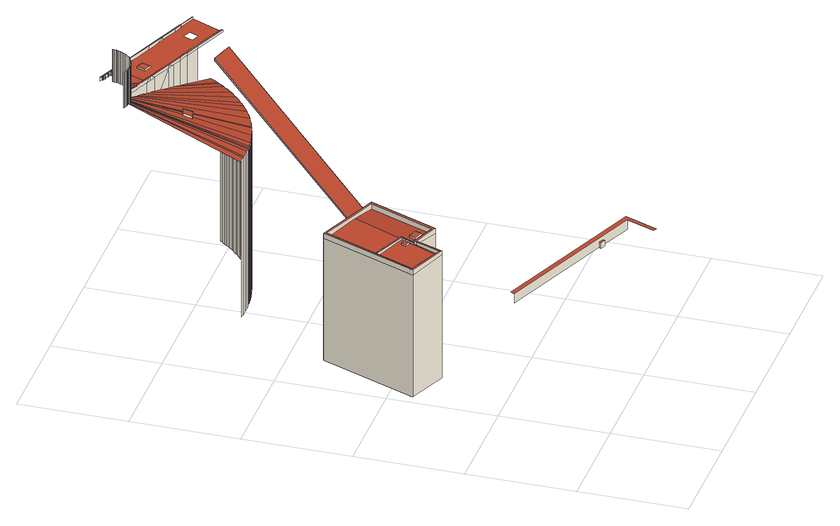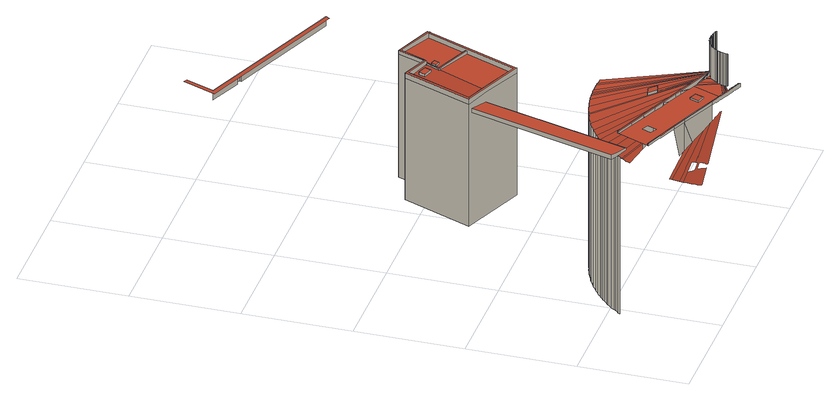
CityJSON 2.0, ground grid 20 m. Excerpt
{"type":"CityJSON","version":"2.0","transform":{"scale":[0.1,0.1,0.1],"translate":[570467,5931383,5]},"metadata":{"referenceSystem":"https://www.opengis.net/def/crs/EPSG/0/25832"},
"CityObjects":{
"building1":{"type":"Building","attributes":{"Grundfläche 2D":"7410.636134","Grundhöhe NN":"5.742"},"children":["building1-1"],"geometry":[{"type":"MultiSurface","lod":"3","boundaries":[[[0,1,2,3,4,5,6,7]],[[8,3,2,9,10,11]]],"semantics":{"surfaces":[{"type":"WallSurface"},{"type":"RoofSurface"}],"values":[0,1]}}]},
"building1-1":{"type":"BuildingInstallation","parents":["building1"],"geometry":[{"type":"MultiSurface","lod":"3","boundaries":[[[12,13,7,6]],[[5,14,12,6]],[[14,15,13,12]],[[15,0,7,13]]],"semantics":{"surfaces":[{"type":"RoofSurface"},{"type":"WallSurface"}],"values":[0,1,1,1]}}]},
"building2":{"type":"Building","attributes":{"Grundfläche 2D":"2047.892209","Grundhöhe NN":"5.849"},"children":["building2-1","building2-2","building2-3","building2-4"],"geometry":[{"type":"MultiSurface","lod":"3","boundaries":[[[16,17,18,19,20,21]],[[22,23,24,17,16,25]],[[26,27,28,23,22,29]],[[30,31,32,27,26,33]],[[17,34,35,36,19,18]],[[37,34,17,24]],[[38,39,40,31,30,41]],[[42,39,38,43]],[[27,32,44,45,46,37,24,23,28]],[[47,42,43,48]],[[49,47,48,50]],[[51,44,32,31,40]],[[52,51,40,39]],[[53,49,50,54]],[[52,39,42]],[[55,56,57,58]],[[59,58,57,60]],[[61,62,63,53,54,64]],[[65,52,42]],[[66,67,68,59,60,69]],[[70,71,72,73,67,66,74,75]],[[76,77,78,71,70,79]],[[42,47,49,53,80,81,65]],[[77,76,82,83]],[[84,62,61,85]],[[86,87,88,83,82,89]],[[90,91,35,92,93,87,86,94]],[[95,84,85,96]],[[37,97,98,92,35,34]],[[97,37,46,99]],[[44,100,101,99,46,45]],[[62,84,95,102,103,104,105,106,107,108,80,53,63]],[[102,95,96,109]],[[52,110,111,100,44,51]],[[110,52,65,112]],[[80,113,114,112,65,81]],[[115,102,109,116]],[[106,105,117,118,119,113,80,108,107]],[[120,121,117,105,104]],[[122,115,116,123]],[[124,125,126,127,121,120,128,129]],[[102,115,122,130,131,132,133,124,129,134,128,120,135,120,104,103]],[[136,125,124,137]],[[129,128,134]],[[130,122,123,138]],[[136,137,139,140]],[[141,142,143,144,145,140,139,146,147]],[[148,149,144,143]],[[131,130,138,150]],[[151,152,153,154,149,148]],[[133,132,155,124]],[[153,152,156,157,158,159,160,161]],[[162,163,164,165,159,158,166,167,168]],[[167,166,169,170,162,168]],[[171,155,132,131,150,172]],[[173,174,175,176,163,162,177,178]],[[179,180,181,182,183,141,147,146,139,137,124,155,184]],[[185,186,187,188,189,173,178,177,162,170,190,191,192,193]],[[188,194,195,174,173,189]],[[196,197,198,199,200,201,202,203,204,205,206,207,208,209,210,211,212,213,214,215,216,217,218,219,220,221,222,223,224,225,226,227,228,229,230,142,141,231,232]],[[194,188,187,233]],[[234,187,186]],[[184,155,171,235]],[[236,237,238,239,240,241,242,243,244,245,246,247,248,249,250,251,252,253,233,187,254,255]],[[179,184,235,256]],[[242,241,240,239,238,237,236,255,254,187,234,257,258,259,260,261,262,263,264,265,266,267,268,269,243]],[[244,243,269,270]],[[271,272,273,274,199,198,197,196,232,231,141,183,275]],[[270,269,268,276]],[[277,181,180,179,256,278]],[[276,268,279,280]],[[281,268,267]],[[280,279,282,283]],[[268,281,284,285,286,282,279]],[[283,282,286,287]],[[287,286,288,289]],[[290,291,289,288,292,293]],[[285,294,292,288,286]],[[295,290,293,296]],[[182,181,277,297]],[[298,295,296,299]],[[300,301,302,298,299,303]],[[304,301,300,305]],[[306,307,304,305,308,309]],[[310,311,312,306,309,313]],[[314,315,311,310,316,317]],[[318,319,320,314,317,321]],[[322,275,183,182,297,323]],[[324,319,318,325]],[[326,327,328,329,330,331,332,333,214,213]],[[294,334,335,336,293,292]],[[313,337,338,310]],[[339,340,202,201,200,199,274,341,342]],[[343,344,305]],[[271,275,322,345]],[[313,309,308,305,344,337]],[[305,300,303,346,347]],[[296,348,349,299]],[[293,336,348,296]],[[350,351,206,205,204,203,202,340,352]],[[303,299,349,346]],[[347,343,305]],[[353,273,272,271,345,354]],[[329,355,356,357,330]],[[274,273,353,358]],[[359,342,341,274,358,360]],[[361,362,363,364,209,208,207,206,351]],[[365,366,367,326,213,212,211,210,209,364,368]],[[339,342,359,369]],[[357,356,370,371]],[[372,352,340,339,369,373]],[[357,371,374,375]],[[376,351,350,352,372,377]],[[361,351,376,378]],[[379,356,355,329,328,327,326,367,380,381,382,383]],[[384,385,375,374]],[[386,363,362,361,378,387]],[[364,363,386,388]],[[389,365,368,364,388,390]],[[385,384,391,392]],[[393,374,371,370,356,379,394,395]],[[396,397,398,399,400,401,402,403,404,405,406,407,408,409,410,411,412,413,414,415,416,417,418,419,420,421,422,423,424,335,334,425,426,427],[428,429,430,431],[432,433,434,435]],[[366,365,389,436]],[[437,438,439,440,441,442,443,444,445,446,447,448]],[[449,380,367,366,436,450]],[[451,452,453,454]],[[455,384,374,393]],[[456,382,381,380,449,457]],[[383,382,456,458]],[[459,394,379,383,458,460]],[[461,451,454,391,384,455,462,463,464]],[[395,394,459,465]],[[466,446,445,467]],[[468,469,467,445]],[[470,471,446,466,467]],[[472,473,474,475,476,477,478,441,440,439,438,479]],[[480,481,479,438,437,448,447,446,471,482]],[[483,484,485,486,487,488,489,490,491,492,493,494,495,496,497,442,441,478,498,499,500,501,502,473,503,504,505,506,507,508,509,510,511,512,513,514,515,516,517]]],"semantics":{"surfaces":[{"type":"WallSurface"},{"type":"RoofSurface"}],"values":[0,0,0,0,1,1,0,0,1,0,0,1,1,0,1,0,0,0,1,0,0,0,1,0,0,0,0,0,0,0,0,1,0,0,0,0,0,0,0,0,0,1,0,1,0,0,0,0,0,0,1,0,0,1,0,0,1,1,0,0,0,1,0,0,0,1,0,1,0,0,0,1,0,1,0,0,0,1,0,0,0,0,0,0,0,0,0,0,0,0,1,1,1,1,0,1,1,1,1,1,1,1,0,0,0,0,1,1,0,0,0,0,0,0,1,0,0,0,0,0,1,1,0,0,0,0,1,0,0,0,1,0,0,0,1,1,1,1]}}]},
"building2-1":{"type":"BuildingInstallation","parents":["building2"],"geometry":[{"type":"MultiSurface","lod":"3","boundaries":[[[518,519,520,521,522,523,524,525,526,527,528,529]],[[524,523,522,521,530,531,103,532,533,134,133,527,526,525]],[[133,534,528,527]],[[534,535,135,536,537,520,519,518,529,528]],[[537,530,521,520]]],"semantics":{"surfaces":[{"type":"RoofSurface"},{"type":"WallSurface"}],"values":[0,1,1,1,1]}}]},
"building2-2":{"type":"BuildingInstallation","parents":["building2"],"geometry":[{"type":"MultiSurface","lod":"3","boundaries":[[[538,539,540,541]],[[539,538,433,432]],[[540,539,432,435]],[[434,541,540,435]],[[538,541,434,433]]],"semantics":{"surfaces":[{"type":"RoofSurface"},{"type":"WallSurface"}],"values":[0,1,1,1,1]}}]},
"building2-3":{"type":"BuildingInstallation","parents":["building2"],"geometry":[{"type":"MultiSurface","lod":"3","boundaries":[[[542,543,544,545,546,547,548,549,550,551,552,553,554,555,556,557,558,559,560,561,562,563,564,565,566,567,568,569,158,157,156,152,151,148,143,148,570]],[[571,405,562,561]],[[563,562,405,404]],[[564,563,404,403]],[[401,565,564,402]],[[566,565,401,400]],[[564,403,402]],[[400,399,566]],[[566,399,398]],[[396,567,566,398,397]],[[568,567,396,427]],[[568,427,426]],[[568,426,425]],[[294,285,569,568,425,334]],[[285,284,569]],[[284,281,569]],[[569,281,267,266]],[[266,265,569]],[[569,265,264,263]],[[263,262,569]],[[262,261,569]],[[258,257,234,569,261,260,259]],[[192,191,190,170,169,166,158,569,186,185,193]],[[234,186,569]],[[142,230,229,228,227,226,225,224,223,222,221,220,219,218,217,216,215,214,553,552,551,550,549,548,547,546,545,544,543,542,570,148,143]],[[554,553,214,333,332]],[[332,331,330,555,554]],[[330,357,556,555]],[[556,357,375]],[[557,556,375,385]],[[385,392,558,557]],[[392,391,454,453,559,558]],[[453,452,560,559]],[[452,560,452,451]],[[452,571,561,560]]],"semantics":{"surfaces":[{"type":"RoofSurface"},{"type":"WallSurface"}],"values":[0,1,1,1,1,1,1,1,1,1,1,1,1,1,1,1,1,1,1,1,1,1,1,1,1,1,1,1,1,1,1,1,1,1,1]}}]},
"building2-4":{"type":"BuildingInstallation","parents":["building2"],"geometry":[{"type":"MultiSurface","lod":"3","boundaries":[[[572,573,574,575,576,577,578,579,580,581,582,583,584,585,586,587,588,589,590,591,592,593,594,595,596,597,598,599,600,601,602,603,604,605,606,607,608,609,610,611,612,613,614,615,616,617,618,619,620,621,622,623,624,625,626,627,628,629,630,631,632,633,634,635,636,637,638,639,640,641,642,643,644,645,646,647,648,649,650]],[[406,651,610,609]],[[651,652,653,468,613,612,611,610]],[[468,445,614,613]],[[445,444,443,616,615,614]],[[443,654,655,656,657,658,659,660,661,662,663,664,665,666,667,668,669,670,671,672,673,674,675,676,677,678,679,680,681,682,683,684,685,686,687,688,649,648,647,646,645,644,643,642,641,640,639,638,637,636,635,634,633,632,631,630,629,628,627,626,625,624,623,622,621,620,619,618,617,616]],[[576,575,689,690]],[[576,690,691]],[[577,576,691]],[[692,579,578,577,691,693]],[[692,694,579]],[[695,696,581,580,579,694]],[[697,582,581,696,698]],[[583,582,697,699]],[[700,701,702,703,704,587,586,585,584,583,705]],[[588,587,704]],[[588,704,706,707]],[[589,588,707,708]],[[709,591,590,589,708,710]],[[592,591,711,712]],[[593,592,712,713]],[[338,594,593,713,714]],[[594,338,337]],[[343,347,595,594,337,344]],[[349,596,595,347,346]],[[597,596,349,348]],[[335,424,423,422,421,420,419,418,417,416,415,414,604,603,602,601,600,599,598,597,348,336]],[[699,705,583]],[[591,709,711]],[[412,605,604,414,413]],[[412,411,605]],[[409,606,605,411,410]],[[607,606,409,408]],[[608,607,408,407]],[[609,608,407,406]]],"semantics":{"surfaces":[{"type":"RoofSurface"},{"type":"WallSurface"}],"values":[0,1,1,1,1,1,1,1,1,1,1,1,1,1,1,1,1,1,1,1,1,1,1,1,1,1,1,1,1,1,1,1,1,1,1]}}]},
"building3":{"type":"Building","attributes":{"Grundfläche 2D":"383.855003","Grundhöhe NN":"5.822"},"children":["building3-1","building3-2","building3-3"],"geometry":[{"type":"MultiSurface","lod":"3","boundaries":[[[715,716,717,718,719,720,721,722,723,724,725]],[[726,727,728,729,730,720,719,731,732,733,734,735,736,737,724,723,738,739]],[[740,741,740,742]],[[740,741,743,744,745,746,747,742]],[[748,749,750,751,752,753,744,743,754,755]],[[741,740,742,756,757,758,759,760,761,762,763,764,765,766,749,748,755,754,743]],[[767,768,769,770,771]],[[772,773,721,720]],[[774,722,721,773]],[[774,775,723,722]],[[725,724,746,745]],[[745,744,753,776,777,717,716,715,725]],[[718,717,777,752,751]],[[751,750,719,718]],[[719,750,749,766,765,732,731]],[[758,757,736,735,734,733,732,765,764,763,762,761,778,779,760,759]],[[756,742,747,746,724,737,736,757]],[[775,780,781,782,739,738,723]],[[782,783,784,785,786,729,728,727,726,739]],[[787,772,720,730,729,786,788]],[[789,782,781,780,775,790,791],[770,769,792,793]],[[794,795,796,786,785,784,783,782,789,797]],[[798,772,787,788,786,796,799]],[[773,772,798,800]],[[774,773,800,801]],[[775,774,801,790]],[[771,770,793,802]],[[803,768,767,771,802,804]],[[769,768,803,792]],[[797,789,791,790,801,800,798,799,796,795,794]],[[792,803,804,802,793]]],"semantics":{"surfaces":[{"type":"RoofSurface"},{"type":"WallSurface"},{"type":"GroundSurface"}],"values":[0,0,0,0,0,0,0,1,1,1,1,1,1,1,1,1,1,1,1,1,1,1,1,1,1,1,1,1,1,2,2]}}]},
"building3-1":{"type":"BuildingInstallation","parents":["building3"],"geometry":[{"type":"MultiSurface","lod":"3","boundaries":[[[805,806,807,808]],[[808,807,809,810]],[[805,808,810,811]],[[806,805,811,812]],[[812,809,807,806]]],"semantics":{"surfaces":[{"type":"RoofSurface"},{"type":"WallSurface"}],"values":[0,1,1,1,1]}}]},
"building3-2":{"type":"BuildingInstallation","parents":["building3"],"geometry":[{"type":"MultiSurface","lod":"3","boundaries":[[[813,814,815,816]],[[816,815,817,818]],[[818,819,813,816]],[[814,813,819,820]],[[820,817,815,814]]],"semantics":{"surfaces":[{"type":"RoofSurface"},{"type":"WallSurface"}],"values":[0,1,1,1,1]}}]},
"building3-3":{"type":"BuildingInstallation","parents":["building3"],"geometry":[{"type":"MultiSurface","lod":"3","boundaries":[[[821,822,779,778,823,824,825,777,776]],[[823,778,761,826]],[[826,743,824,823]],[[743,827,825,824]],[[827,752,777,825]],[[753,828,821,776]],[[822,821,828,740]],[[760,779,822,740]]],"semantics":{"surfaces":[{"type":"RoofSurface"},{"type":"WallSurface"}],"values":[0,1,1,1,1,1,1,1]}}]}
},
"vertices":[
[235,84,234],[296,59,234],[296,59,253],[9,174,253],[9,174,234],[225,88,234],[225,88,245],[235,84,245],[12,182,253],[276,6,253],[283,3,253],[307,65,253],
[223,84,245],[233,80,245],[223,84,234],[233,80,234],
[194,714,8],[194,714,322],[190,715,322],[186,715,322],[186,715,8],[190,715,8],[203,714,8],[203,714,322],[199,714,322],[199,714,8],[212,714,8],[212,714,322],[207,714,322],[207,714,8],[221,714,8],[221,714,322],[216,714,322],[216,714,8],[204,921,389],[203,921,389],[181,715,322],[205,921,389],[229,715,8],[229,715,322],[225,715,322],[225,715,8],[234,715,322],[234,715,8],[208,921,389],[207,921,389],[206,921,389],[238,716,322],[238,716,8],[243,716,322],[243,716,8],[209,921,389],[210,921,389],[247,717,322],[247,717,8],[188,926,460],[188,926,389],[189,925,389],[189,925,460],[190,925,460],[190,925,389],[256,719,8],[256,719,322],[252,718,322],[252,718,8],[211,921,389],[192,924,389],[192,924,460],[191,924,460],[191,924,389],[195,923,389],[195,923,460],[194,923,460],[193,924,460],[193,924,389],[194,923,389],[197,922,389],[197,922,460],[196,923,460],[196,923,389],[213,921,389],[212,921,389],[198,922,389],[198,922,460],[261,720,322],[261,720,8],[200,922,389],[200,922,460],[199,922,460],[199,922,389],[202,922,389],[202,921,389],[203,921,460],[202,922,460],[201,922,389],[265,721,322],[265,721,8],[205,921,460],[204,921,460],[206,921,460],[208,921,460],[207,921,460],[270,722,322],[246,820,354],[217,922,389],[216,922,389],[215,922,389],[215,921,389],[214,921,389],[270,722,8],[210,921,460],[209,921,460],[211,921,460],[213,921,460],[212,921,460],[274,723,322],[274,723,8],[216,922,460],[215,922,460],[214,921,460],[218,922,389],[218,922,460],[279,724,322],[279,724,8],[221,923,388],[221,923,460],[220,922,460],[219,922,460],[219,922,389],[220,922,388],[283,725,322],[287,727,322],[292,728,322],[257,823,354],[254,822,354],[244,837,360],[222,923,460],[222,923,388],[283,725,8],[223,923,388],[223,923,460],[225,924,388],[225,924,396],[225,924,403],[225,924,460],[223,924,460],[223,924,388],[224,924,388],[226,924,403],[226,924,460],[287,727,8],[226,925,403],[228,925,403],[228,925,460],[226,925,460],[296,730,322],[228,926,403],[229,926,403],[230,926,403],[230,926,460],[229,926,460],[228,926,460],[232,927,396],[232,927,460],[231,927,460],[230,927,460],[230,926,396],[230,927,396],[231,927,396],[231,926,396],[232,925,396],[296,730,8],[292,728,8],[234,929,396],[234,929,460],[233,928,460],[232,928,460],[232,928,396],[233,928,396],[305,733,322],[309,735,322],[313,737,322],[318,739,322],[322,741,322],[300,732,322],[238,923,396],[239,922,396],[238,931,396],[236,930,396],[235,929,396],[234,925,396],[235,924,396],[236,924,396],[237,923,396],[236,930,460],[235,929,460],[228,923,388],[229,923,387],[231,922,387],[232,922,387],[233,921,386],[235,920,386],[237,920,385],[238,919,385],[240,918,384],[242,918,383],[244,917,383],[247,916,382],[249,915,381],[252,914,381],[255,912,380],[258,911,379],[262,910,377],[265,908,376],[265,908,396],[262,910,396],[258,911,396],[255,912,396],[252,914,396],[249,915,396],[247,916,396],[244,917,396],[242,918,396],[240,918,396],[235,920,396],[233,921,396],[232,922,396],[229,923,396],[228,923,396],[227,924,396],[226,924,396],[226,924,388],[227,924,388],[238,931,460],[240,922,396],[300,732,8],[240,934,396],[241,935,396],[242,936,396],[243,937,396],[243,938,396],[244,938,396],[245,939,396],[245,940,396],[245,940,460],[245,939,460],[244,938,460],[243,938,460],[243,937,460],[242,936,460],[241,935,460],[240,934,460],[239,932,460],[238,932,460],[238,932,396],[239,932,396],[305,733,8],[241,922,396],[242,922,396],[243,921,396],[244,921,396],[246,920,396],[248,919,396],[249,919,396],[251,918,396],[253,917,396],[254,917,396],[257,916,396],[247,943,396],[246,941,396],[246,941,460],[330,745,322],[334,748,322],[338,750,322],[342,752,322],[326,743,322],[247,943,460],[313,737,8],[309,735,8],[248,944,396],[248,944,460],[257,915,396],[249,946,396],[249,946,460],[260,914,396],[264,913,396],[250,947,396],[250,947,460],[250,949,396],[250,949,460],[251,951,460],[251,950,460],[251,950,396],[251,951,396],[268,911,396],[252,952,460],[252,952,396],[318,739,8],[252,954,460],[252,954,396],[253,956,396],[253,956,460],[253,955,460],[253,955,396],[253,957,460],[253,957,396],[254,959,460],[253,958,460],[253,958,396],[254,959,396],[254,961,396],[254,961,460],[254,960,460],[254,960,396],[254,963,460],[254,962,460],[254,962,396],[254,963,396],[254,965,396],[254,965,460],[254,964,460],[254,964,396],[326,743,8],[322,741,8],[254,966,460],[254,966,396],[270,906,375],[275,905,373],[280,902,372],[286,900,370],[286,900,397],[280,902,396],[275,905,396],[270,906,396],[271,910,396],[293,967,396],[290,968,396],[278,973,396],[276,974,396],[354,760,322],[357,763,322],[346,755,322],[350,758,322],[282,972,396],[280,972,396],[330,745,8],[284,971,396],[282,971,396],[288,969,396],[286,970,396],[365,768,322],[368,771,322],[361,766,322],[338,750,8],[334,748,8],[293,897,367],[301,894,365],[321,886,397],[342,752,8],[350,758,8],[346,755,8],[372,774,322],[375,777,322],[379,780,322],[382,784,322],[389,790,322],[392,793,322],[395,796,322],[385,787,322],[354,760,8],[310,890,362],[321,886,358],[361,766,8],[357,763,8],[334,881,354],[334,881,397],[368,771,8],[365,768,8],[372,774,8],[409,814,322],[398,800,322],[401,803,322],[404,807,322],[406,810,322],[350,874,348],[350,874,397],[379,780,8],[375,777,8],[382,784,8],[389,790,8],[385,787,8],[369,867,342],[369,867,398],[417,824,322],[412,817,322],[414,821,322],[317,891,397],[322,889,397],[335,884,397],[348,879,397],[351,878,397],[371,870,398],[396,859,398],[399,858,398],[430,846,399],[461,833,399],[485,891,399],[454,903,399],[453,903,399],[438,909,398],[419,917,398],[406,922,398],[392,927,398],[372,935,397],[371,936,397],[356,942,397],[343,947,397],[316,958,397],[314,959,397],[312,960,397],[308,961,396],[307,961,396],[304,963,396],[301,964,396],[296,966,396],[281,906,396],[287,903,397],[305,896,397],[421,873,398],[428,890,398],[442,884,399],[435,867,399],[321,933,397],[315,916,397],[301,922,397],[307,938,397],[392,793,8],[350,947,356],[344,950,358],[338,952,360],[332,954,362],[328,956,364],[323,958,365],[323,958,397],[328,956,397],[393,930,398],[373,938,349],[365,941,352],[357,944,354],[398,800,8],[395,796,8],[395,856,333],[395,856,398],[369,866,398],[369,866,342],[419,828,322],[404,807,8],[401,803,8],[406,810,8],[412,817,8],[409,814,8],[428,843,322],[422,832,322],[424,835,322],[426,839,322],[414,821,8],[383,934,346],[393,930,342],[420,919,398],[406,925,338],[459,923,322],[459,927,322],[462,945,322],[462,949,322],[439,949,329],[415,950,336],[415,951,336],[415,954,336],[415,957,336],[461,941,322],[460,934,322],[461,938,322],[460,930,322],[429,966,332],[430,963,332],[415,963,337],[415,966,337],[415,969,337],[415,972,337],[415,975,336],[415,978,336],[299,968,372],[302,966,372],[305,965,371],[308,964,370],[311,963,369],[315,961,368],[319,960,366],[415,960,336],[432,960,331],[434,956,330],[437,953,330],[439,950,329],[462,952,322],[463,956,322],[463,960,322],[463,963,322],[463,967,322],[463,971,322],[463,974,322],[463,978,322],[462,982,322],[424,978,334],[425,975,333],[426,974,333],[426,972,333],[427,971,333],[427,969,333],
[244,837,365],[239,836,365],[238,835,365],[242,819,359],[244,820,359],[246,820,359],[249,821,359],[251,822,359],[254,822,359],[257,823,359],[252,839,365],[246,838,365],[242,819,354],[244,820,354],[249,821,354],[251,822,354],[252,839,360],[246,838,360],[239,836,360],[238,835,360],
[315,916,400],[321,933,400],[307,938,400],[301,922,400],
[228,923,403],[229,923,403],[232,922,403],[233,921,403],[235,920,403],[240,918,403],[242,918,403],[249,915,403],[252,914,403],[255,912,403],[258,911,403],[270,906,403],[275,905,403],[280,902,403],[321,886,403],[350,874,403],[369,867,403],[369,866,403],[395,856,403],[460,830,403],[461,833,403],[430,846,403],[399,858,403],[370,870,403],[348,879,403],[317,891,403],[305,896,403],[232,925,403],[227,924,403],[460,830,399],
[251,985,403],[251,984,403],[252,984,403],[252,983,403],[253,983,403],[254,983,403],[255,982,403],[256,982,403],[257,981,403],[258,981,403],[259,980,403],[261,980,403],[263,979,403],[264,979,403],[265,978,403],[266,978,403],[267,977,403],[269,977,403],[270,976,403],[271,976,403],[273,975,403],[274,974,403],[276,974,403],[282,971,403],[284,971,403],[288,969,403],[290,968,403],[293,967,403],[296,966,403],[308,961,403],[312,960,403],[316,958,403],[371,936,403],[406,922,403],[438,909,403],[453,903,403],[454,903,403],[485,891,403],[486,893,403],[455,905,403],[454,906,403],[420,919,403],[393,930,403],[328,956,403],[323,958,403],[319,960,403],[315,961,403],[311,963,403],[302,966,403],[299,968,403],[296,969,403],[287,972,403],[285,973,403],[283,974,403],[281,975,403],[277,976,403],[276,977,403],[274,977,403],[273,978,403],[272,978,403],[270,979,403],[269,979,403],[267,980,403],[265,981,403],[263,982,403],[262,982,403],[261,983,403],[260,983,403],[259,983,403],[258,984,403],[257,984,403],[256,985,403],[255,985,403],[254,985,403],[253,986,403],[252,986,403],[251,987,403],[250,987,403],[251,986,403],[486,893,399],[455,905,399],[454,906,399],[319,960,397],[315,961,397],[311,963,396],[305,965,396],[302,966,396],[299,968,396],[296,969,396],[287,972,396],[285,973,396],[283,974,396],[281,975,396],[279,975,396],[277,976,396],[276,977,396],[274,977,396],[273,978,396],[272,978,396],[270,979,396],[269,979,396],[267,980,396],[265,981,396],[263,982,396],[262,982,396],[261,983,396],[260,983,396],[259,983,396],[258,984,396],[257,984,396],[256,985,396],[255,985,396],[254,985,396],[253,986,396],[252,986,396],[251,987,396],[250,987,396],[252,983,396],[253,983,396],[254,983,396],[255,982,396],[254,982,396],[256,982,396],[257,981,396],[258,981,396],[259,980,396],[259,981,396],[260,980,396],[262,979,396],[263,979,396],[264,979,396],[265,978,396],[266,978,396],[261,980,396],[267,977,396],[268,977,396],[269,977,396],[271,976,396],[270,976,396],[272,975,396],[273,975,396],[274,974,396],[275,974,396],
[114,384,262],[113,385,262],[112,385,262],[110,380,262],[91,335,262],[93,329,262],[113,381,262],[161,361,262],[213,491,262],[206,489,262],[158,367,262],[89,536,262],[22,367,262],[20,363,262],[19,359,262],[22,358,262],[89,335,262],[23,362,262],[38,398,262],[38,399,262],[39,400,262],[93,534,262],[164,505,262],[208,493,262],[91,540,262],[123,412,255],[122,410,255],[164,505,255],[115,394,255],[114,384,255],[158,367,252],[206,489,252],[168,504,255],[94,347,255],[89,335,255],[91,335,255],[110,380,255],[112,385,255],[113,385,255],[113,391,255],[109,380,255],[158,508,255],[93,534,252],[74,487,252],[72,482,252],[55,440,252],[54,437,252],[39,400,252],[38,399,252],[38,398,252],[23,362,252],[53,350,254],[460,830,360],[438,839,357],[170,508,235],[205,494,240],[474,824,362],[93,329,255],[113,381,255],[161,361,252],[213,491,252],[113,385,258],[112,385,258],[54,437,258],[55,440,258],[208,493,252],[166,510,255],[91,540,252],[89,536,252],[22,367,252],[20,363,252],[19,359,252],[87,331,255],[22,358,252],[91,540,8],[213,491,8],[208,493,8],[170,508,232],[205,494,232],[22,367,8],[20,363,8],[19,359,8],[89,536,8],[93,329,8],[22,358,8],[113,381,8],[161,361,8],[474,824,353],[438,839,353],[460,830,353],
[145,381,258],[149,393,258],[133,399,258],[128,387,258],[133,399,254],[128,387,254],[145,381,253],[149,393,253],
[110,393,258],[114,402,258],[105,405,258],[101,396,258],[105,405,255],[101,396,255],[110,393,255],[114,402,255],
[125,411,258],[123,412,258],[121,410,258],[115,394,258],[111,385,258],[121,410,255],[111,385,255],[125,411,255]
]}
